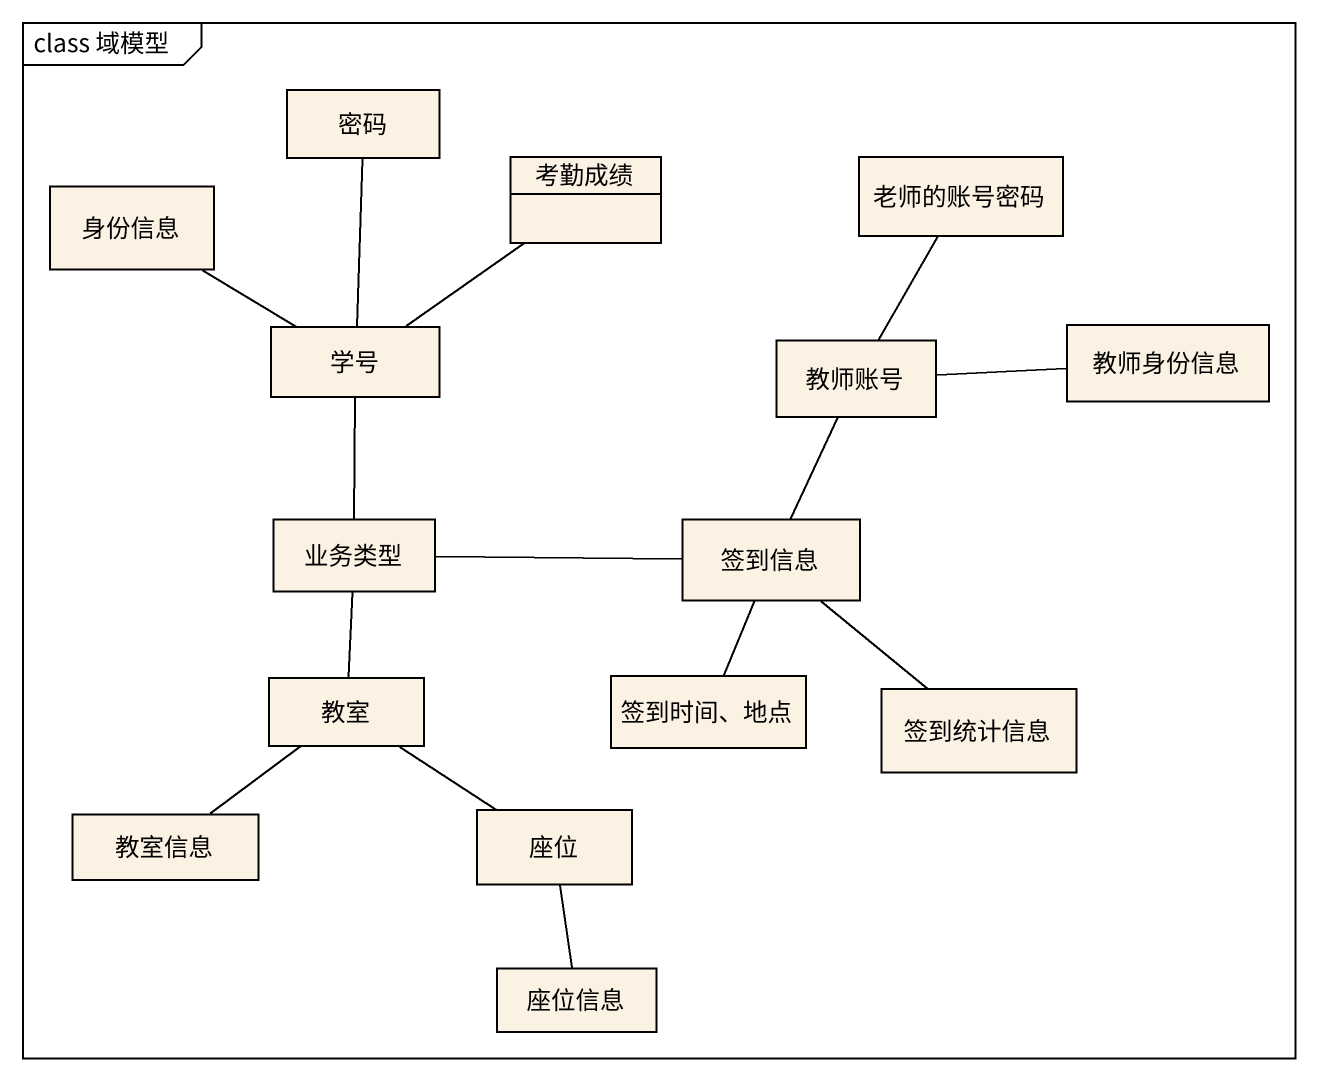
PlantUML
@startuml
mainframe class 域模型
hide circle
hide empty members
class 密码
class 考勤成绩
class 老师的账号密码
class 身份信息
class 学号
class 教师账号
class 教师身份信息
class 业务类型
class 签到信息
class 教室
class "签到时间、地点" as 签到时间_地点
class 签到统计信息
class 教室信息
class 座位
class 座位信息
密码 -- 学号
考勤成绩 -- 学号
身份信息 -- 学号
教师账号 -up- 老师的账号密码
教师账号 -right- 教师身份信息
业务类型 -up- 学号
业务类型 -right- 签到信息
业务类型 -- 教室
签到信息 -up- 教师账号
签到信息 -- 签到时间_地点
签到信息 -- 签到统计信息
教室 -- 教室信息
教室 -- 座位
座位 -- 座位信息
@enduml
